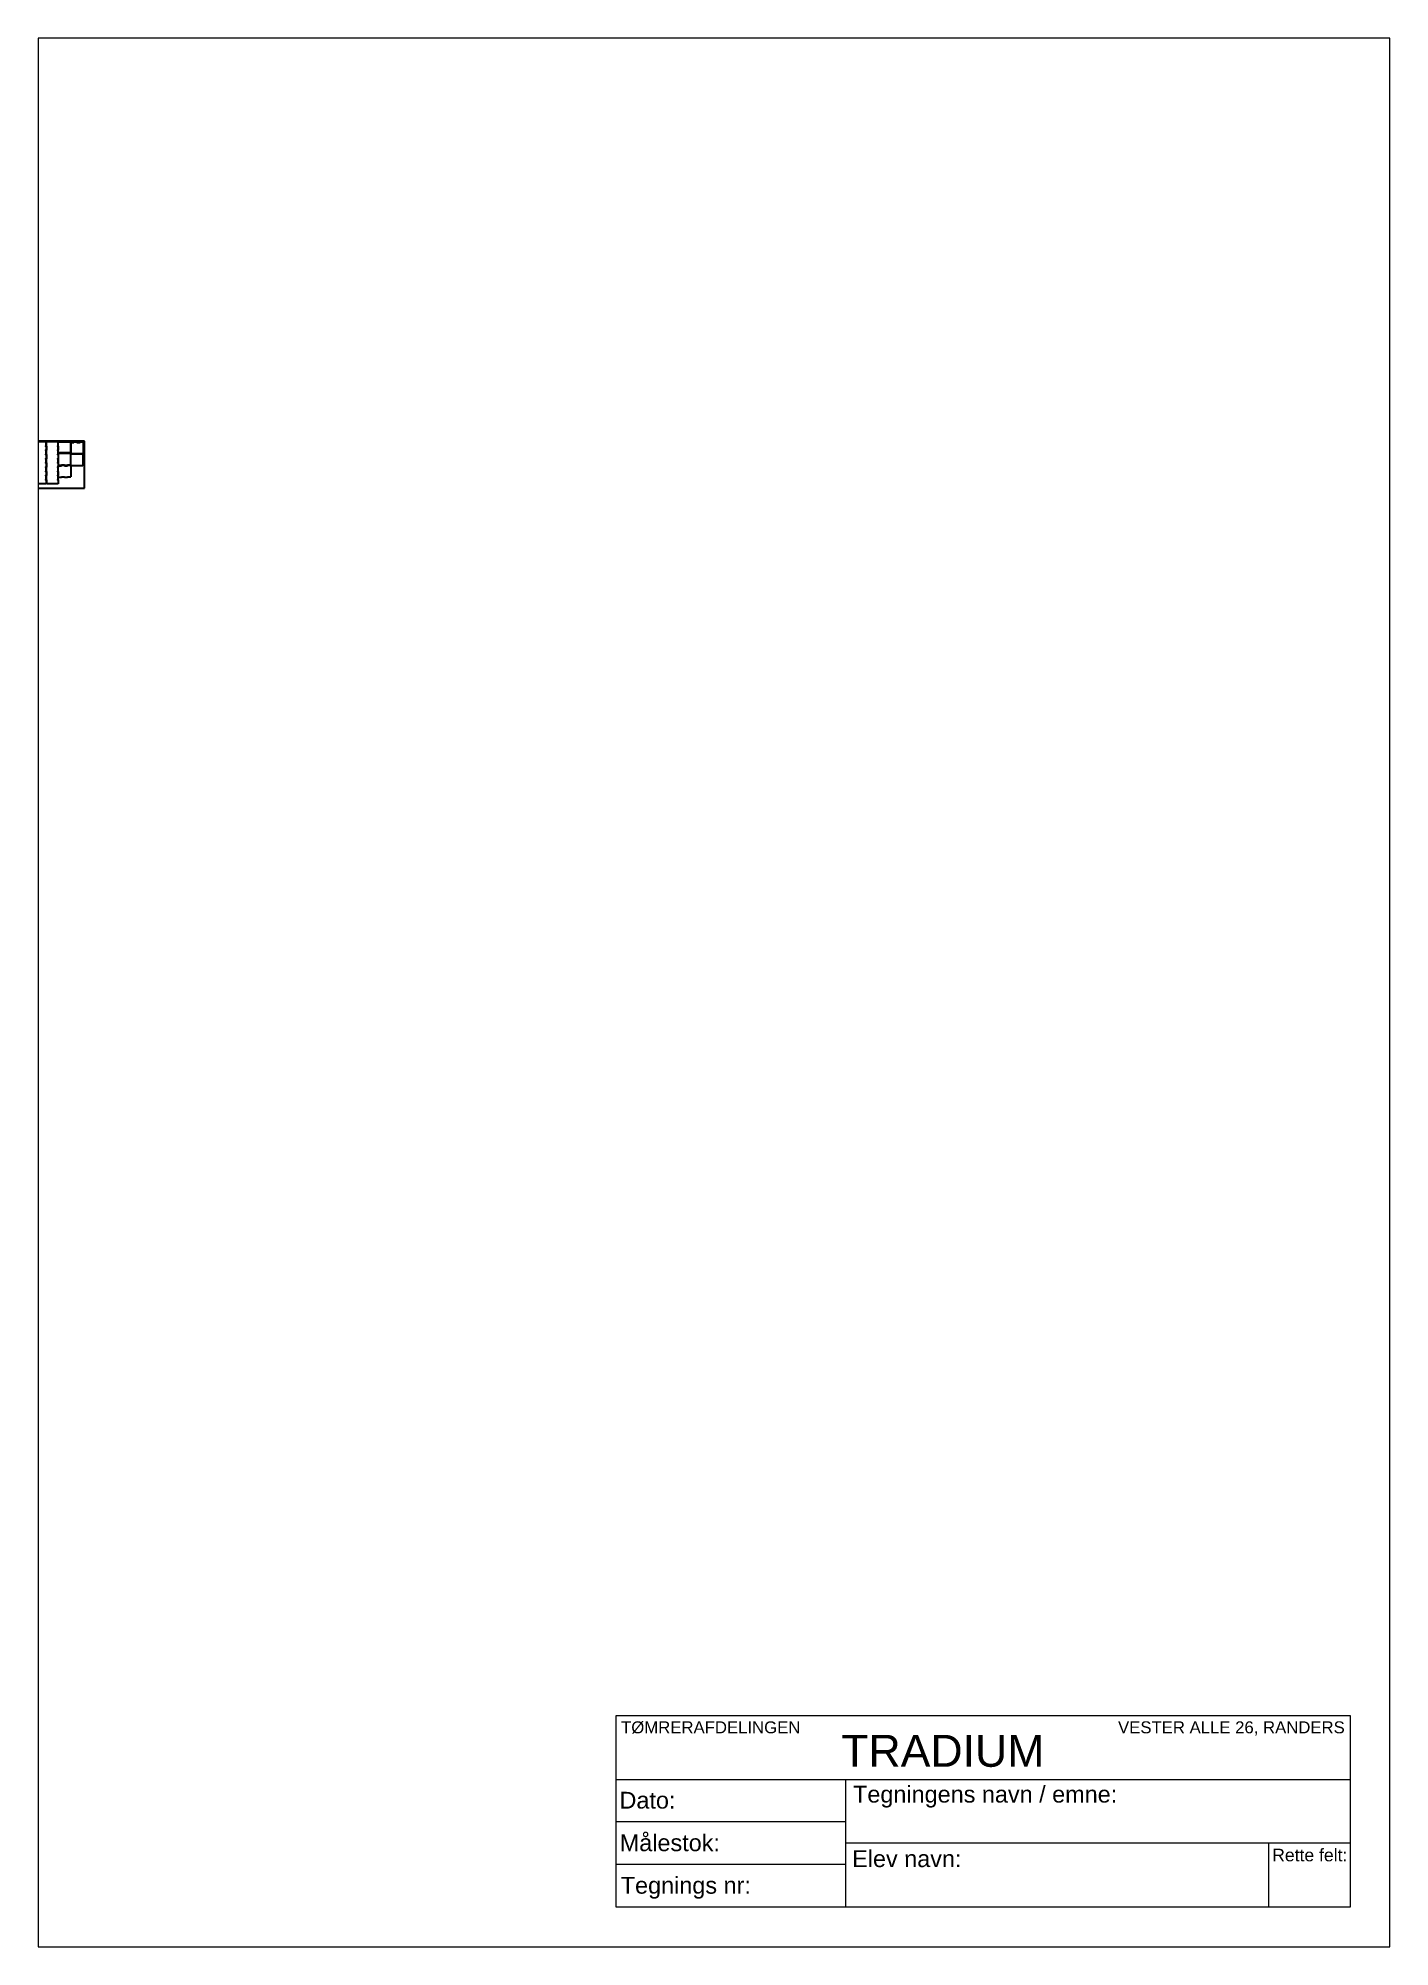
# Paper-space layout 'A4 stående' of a CAD drawing. Header units: millimetres. Extents: x -6 to 206, y -5 to 294.
# The model-space entities are those that its viewports show. They can reach past a viewport. Long polylines and large blocks are cut down to what shows.
import ezdxf

# ---------------------------------------------------------------- set-up
doc = ezdxf.new("R2010")
doc.units = ezdxf.units.MM
for name, color, linetype, lineweight in [('Tegnehoved', 31, 'Continuous', 15), ('Tyk fuldstregslinje (Optegning)', 7, 'Continuous', 30), ('Tynd fuldstregslinje (Projektionslinje)', 30, 'Continuous', 9)]:
    doc.layers.add(name, color=color, linetype=linetype, lineweight=lineweight)
doc.layers.add('Usynling-linie-i-AutoCAD', color=4, linetype='Continuous', lineweight=9, plot=False)
doc.styles.add('Annotative', font='arial.ttf')

# ---------------------------------------------------------------- blocks, each defined once
blk = doc.blocks.new('Tegningshoved 2013')
at = {"layer": 'Tegnehoved', "color": 7}
for p, q in [((-83.72, 16.86), (-119.73, 16.86)), ((-83.72, 10.19), (-119.73, 10.19))]:
    blk.add_line(p, q, dxfattribs=at)
blk.add_lwpolyline([(-119.73, 3.53), (-119.73, 33.53), (-4.73, 33.53), (-4.73, 3.53)], close=True, dxfattribs=at)
for points in [[(-119.73, 23.53), (-4.73, 23.53), (-4.73, 13.53), (-83.72, 13.53)], [(-83.72, 3.53), (-83.72, 23.53)], [(-17.49, 3.53), (-17.49, 13.53)]]:
    blk.add_lwpolyline(points, dxfattribs=at)
at = {"layer": 'Tegnehoved', "color": 7, "style": 'Annotative'}
for s, height, p in [('TØMRERAFDELINGEN', 1.875, (-118.94, 30.74)), ('TRADIUM', 5, (-84.45, 25.5)), ('VESTER ALLE 26, RANDERS', 1.875, (-41.09, 30.74)), ('Dato:', 2.625, (-119.19, 18.95)), ('Tegningens navn / emne:', 2.625, (-82.6, 19.89)), ('Målestok:', 2.625, (-119.15, 12.28)), ('Elev navn:', 2.625, (-82.74, 9.79)), ('Rette felt:', 1.9688, (-16.94, 10.69)), ('Tegnings nr:', 2.625, (-118.99, 5.62))]:
    blk.add_text(s, height=height, dxfattribs=at).set_placement(p)
for tag, p in [('DATO', (-109.37, 18.66)), ('EMNE', (-82.82, 15.08)), ('MÅL', (-102.33, 12.11)), ('TEGN', (-97.3, 5.36)), ('NAVN', (-82.77, 5.17))]:
    blk.add_attdef(tag, p, '', height=3.5, dxfattribs=at)

msp = doc.modelspace()

# ---------------------------------------------------------------- linework, layer by layer
at = {"layer": 'Tyk fuldstregslinje (Optegning)'}
for p, q in [((20988, 17085), (20188, 17085)), ((20445, 17078), (20323, 17078)), ((20445, 17078), (20445, 17033)), ((20451, 17033), (20445, 17033)), ((20445, 16988), (20445, 16943)), ((20451, 16988), (20445, 16988)), ((20451, 16943), (20445, 16943)), ((20573, 17078), (20451, 17078)), ((20451, 17078), (20451, 17033)), ((20451, 17033), (20451, 16988)), ((20457, 17033), (20451, 17033)), ((20451, 16988), (20451, 16943)), ((20457, 16988), (20451, 16988)), ((20451, 16943), (20451, 16898)), ((20457, 16943), (20451, 16943)), ((20457, 16988), (20457, 17033)), ((20457, 16898), (20457, 16943)), ((20573, 17078), (20573, 17033)), ((20579, 17033), (20573, 17033)), ((20573, 16988), (20573, 16943)), ((20579, 16988), (20573, 16988)), ((20579, 16943), (20573, 16943)), ((20701, 17078), (20579, 17078)), ((20579, 17078), (20579, 17033)), ((20579, 17033), (20579, 16988)), ((20585, 17033), (20579, 17033)), ((20579, 16988), (20579, 16943)), ((20585, 16988), (20579, 16988)), ((20579, 16943), (20579, 16898)), ((20585, 16943), (20579, 16943)), ((20585, 16988), (20585, 17033)), ((20585, 16898), (20585, 16943)), ((20701, 17078), (20701, 17033)), ((20707, 17033), (20701, 17033)), ((20701, 16988), (20701, 16943)), ((20707, 16988), (20701, 16988)), ((20707, 16943), (20701, 16943)), ((20707, 17033), (20707, 16988)), ((20707, 16943), (20707, 16898)), ((20708, 17078), (20840, 17078)), ((20708, 16962), (20708, 17078)), ((20840, 16962), (20708, 16962)), ((20708, 16956), (20840, 16956)), ((20708, 16956), (20708, 16828)), ((20840, 17078), (20840, 16962)), ((20840, 16834), (20840, 16956)), ((20841, 17072), (20874, 17072)), ((20841, 16950), (20841, 17072)), ((20973, 16950), (20841, 16950)), ((20841, 16949), (20969, 16949)), ((20841, 16821), (20841, 16949)), ((20874, 17078), (20907, 17078)), ((20874, 17078), (20874, 17072)), ((20907, 17078), (20907, 17072)), ((20907, 17072), (20940, 17072)), ((20940, 17078), (20973, 17078)), ((20940, 17078), (20940, 17072)), ((20969, 16949), (20969, 16821)), ((20973, 17078), (20973, 16950)), ((20988, 16585), (20988, 17085)), ((20445, 16898), (20445, 16853)), ((20451, 16898), (20445, 16898)), ((20451, 16853), (20445, 16853)), ((20445, 16808), (20445, 16763)), ((20451, 16808), (20445, 16808)), ((20451, 16763), (20445, 16763)), ((20445, 16719), (20445, 16674)), ((20451, 16719), (20445, 16719)), ((20451, 16898), (20451, 16853)), ((20457, 16898), (20451, 16898)), ((20451, 16853), (20451, 16808)), ((20457, 16853), (20451, 16853)), ((20451, 16808), (20451, 16763)), ((20457, 16808), (20451, 16808)), ((20451, 16763), (20451, 16719)), ((20457, 16763), (20451, 16763)), ((20451, 16719), (20451, 16674)), ((20457, 16719), (20451, 16719)), ((20457, 16808), (20457, 16853)), ((20457, 16719), (20457, 16763)), ((20573, 16898), (20573, 16853)), ((20579, 16898), (20573, 16898)), ((20579, 16853), (20573, 16853)), ((20573, 16808), (20573, 16763)), ((20579, 16808), (20573, 16808)), ((20579, 16763), (20573, 16763)), ((20573, 16719), (20573, 16674)), ((20579, 16719), (20573, 16719)), ((20579, 16898), (20579, 16853)), ((20585, 16898), (20579, 16898)), ((20579, 16853), (20579, 16808)), ((20585, 16853), (20579, 16853)), ((20579, 16808), (20579, 16763)), ((20585, 16808), (20579, 16808)), ((20579, 16763), (20579, 16719)), ((20585, 16763), (20579, 16763)), ((20579, 16719), (20579, 16674)), ((20585, 16719), (20579, 16719)), ((20585, 16808), (20585, 16853)), ((20585, 16719), (20585, 16763)), ((20701, 16898), (20701, 16853)), ((20707, 16898), (20701, 16898)), ((20707, 16853), (20701, 16853)), ((20701, 16808), (20701, 16763)), ((20707, 16808), (20701, 16808)), ((20707, 16763), (20701, 16763)), ((20701, 16719), (20701, 16674)), ((20707, 16719), (20701, 16719)), ((20707, 16853), (20707, 16808)), ((20707, 16763), (20707, 16719)), ((20708, 16828), (20741, 16828)), ((20708, 16822), (20741, 16822)), ((20708, 16700), (20708, 16822)), ((20741, 16834), (20774, 16834)), ((20741, 16834), (20741, 16828)), ((20741, 16828), (20774, 16828)), ((20741, 16828), (20741, 16822)), ((20774, 16834), (20774, 16828)), ((20774, 16828), (20807, 16828)), ((20774, 16828), (20774, 16822)), ((20774, 16822), (20807, 16822)), ((20807, 16834), (20840, 16834)), ((20807, 16834), (20807, 16828)), ((20807, 16828), (20840, 16828)), ((20807, 16828), (20807, 16822)), ((20840, 16828), (20840, 16706)), ((20969, 16821), (20841, 16821)), ((20188, 16585), (20988, 16585)), ((20451, 16629), (20329, 16629)), ((20451, 16674), (20445, 16674)), ((20451, 16674), (20451, 16629)), ((20457, 16674), (20451, 16674)), ((20457, 16629), (20457, 16674)), ((20579, 16629), (20457, 16629)), ((20579, 16674), (20573, 16674)), ((20579, 16674), (20579, 16629)), ((20585, 16674), (20579, 16674)), ((20585, 16629), (20585, 16674)), ((20707, 16629), (20585, 16629)), ((20707, 16674), (20701, 16674)), ((20707, 16674), (20707, 16629)), ((20708, 16700), (20741, 16700)), ((20741, 16706), (20774, 16706)), ((20741, 16706), (20741, 16700)), ((20774, 16706), (20774, 16700)), ((20774, 16700), (20807, 16700)), ((20807, 16706), (20840, 16706)), ((20807, 16706), (20807, 16700))]:
    msp.add_line(p, q, dxfattribs=at)
for p in [(20448, 17033), (20448, 16988), (20448, 16943), (20576, 17033), (20576, 16988), (20576, 16943), (20704, 17033), (20704, 16988), (20704, 16943), (20448, 16898), (20448, 16853), (20448, 16808), (20448, 16763), (20448, 16719), (20576, 16898), (20576, 16853), (20576, 16808), (20576, 16763), (20576, 16719), (20704, 16898), (20704, 16853), (20704, 16808), (20704, 16763), (20704, 16719), (20448, 16674), (20576, 16674), (20704, 16674)]:
    msp.add_point(p, dxfattribs=at)

psp = doc.layouts.new('A4 stående')

# ---------------------------------------------------------------- block references
at = {"layer": 'Tynd fuldstregslinje (Projektionslinje)'}
psp.add_blockref('Tegningshoved 2013', (204.19, -2.72), dxfattribs=at)

# ---------------------------------------------------------------- viewports
at = {"layer": 'Usynling-linie-i-AutoCAD', "ltscale": 0.4, "view_target_point": (855.56, 1194.29)}
psp.add_viewport(center=(99.8, 144.05), size=(211.74, 298.954), view_center_point=(26854.93, 10003.61), view_height=20382.278, dxfattribs=at)

doc.saveas('drawing.dxf')
